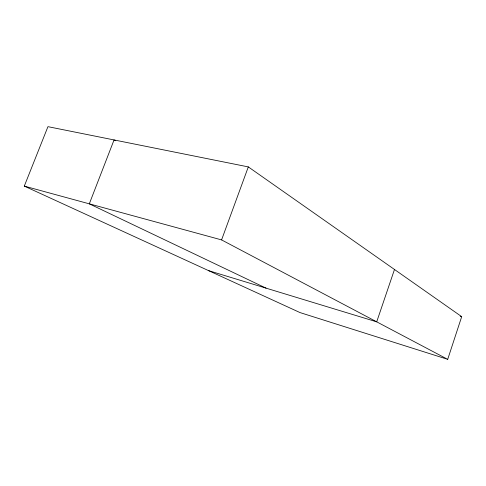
<?xml version="1.0" encoding="UTF-8"?>
<svg xmlns="http://www.w3.org/2000/svg" width="486" height="486" viewBox="0 0 486 486"><rect width="100%" height="100%" fill="white"/><g stroke="black" fill="none" stroke-linecap="round" stroke-linejoin="round"><path stroke-width="0.73" d="M447.709 359.336L461.7 316.653L248.31 166.905L47.944 126.664L24.3 186.108L300.002 312.577L447.709 359.336L221.58 239.908L24.3 186.108M394.486 269.487L376.705 321.835L208.579 270.641M221.58 239.908L248.31 166.905M460.242 316.246L461.7 316.653M266.024 288.131L89.309 203.841L114.052 139.938L115.358 140.715"/></g></svg>
